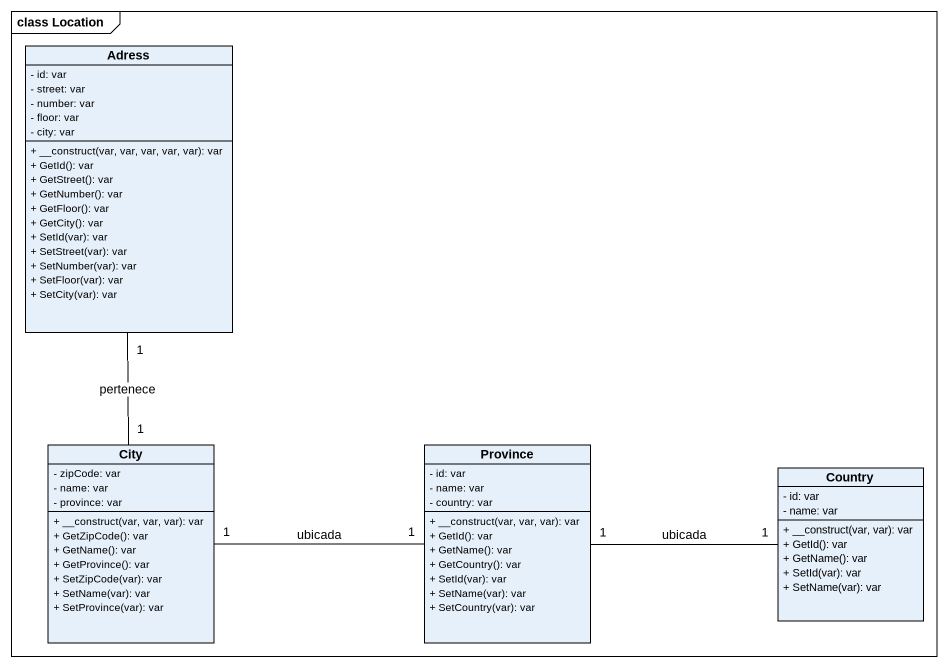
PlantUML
@startuml
mainframe class Location
hide circle
hide empty members
skinparam classAttributeIconSize 0
class Adress {
  - id: var
  - street: var
  - number: var
  - floor: var
  - city: var
  + __construct(var, var, var, var, var): var
  + GetId(): var
  + GetStreet(): var
  + GetNumber(): var
  + GetFloor(): var
  + GetCity(): var
  + SetId(var): var
  + SetStreet(var): var
  + SetNumber(var): var
  + SetFloor(var): var
  + SetCity(var): var
}
class City {
  - zipCode: var
  - name: var
  - province: var
  + __construct(var, var, var): var
  + GetZipCode(): var
  + GetName(): var
  + GetProvince(): var
  + SetZipCode(var): var
  + SetName(var): var
  + SetProvince(var): var
}
class Province {
  - id: var
  - name: var
  - country: var
  + __construct(var, var, var): var
  + GetId(): var
  + GetName(): var
  + GetCountry(): var
  + SetId(var): var
  + SetName(var): var
  + SetCountry(var): var
}
class Country {
  - id: var
  - name: var
  + __construct(var, var): var
  + GetId(): var
  + GetName(): var
  + SetId(var): var
  + SetName(var): var
}
Adress "1" -- "1" City : pertenece
City "1" -right- "1" Province : ubicada
Province "1" -right- "1" Country : ubicada
@enduml
